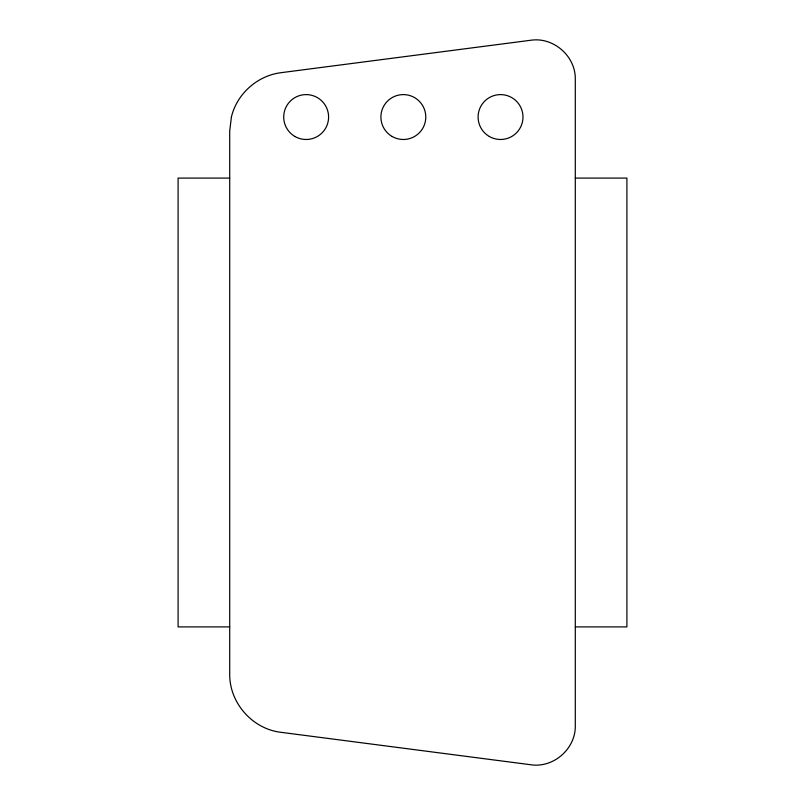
<?xml version="1.0" encoding="UTF-8"?>
<svg xmlns="http://www.w3.org/2000/svg" width="805" height="805" viewBox="0 0 805 805"><rect width="100%" height="100%" fill="white"/><g stroke="black" fill="none" stroke-linecap="round" stroke-linejoin="round"><path stroke-width="1.21" d="M229.636 178.096L178.096 178.096L178.096 626.904L229.707 626.904M575.364 178.096L626.904 178.096L626.904 626.904L575.374 626.904M231.397 117.047L229.707 131.044L229.707 673.956C229.294 702.745 252.368 729.008 280.965 732.309L530.787 764.75C553.578 768.222 575.806 748.7 575.293 725.647L575.293 79.353C575.806 56.3 553.578 36.778 530.787 40.25L280.965 72.692C257.358 75.64 236.861 93.883 231.397 117.047M392.126 136.478A22.439 22.439 0 0 0 425.785 117.047A22.439 22.439 0 0 0 392.126 97.606A22.439 22.439 0 0 0 392.126 136.478M489.319 136.478A22.439 22.439 0 0 0 522.978 117.047A22.439 22.439 0 0 0 489.319 97.606A22.439 22.439 0 0 0 489.319 136.478M294.932 136.478A22.439 22.439 0 0 0 328.591 117.047A22.439 22.439 0 0 0 294.932 97.606A22.439 22.439 0 0 0 294.932 136.478"/></g></svg>
